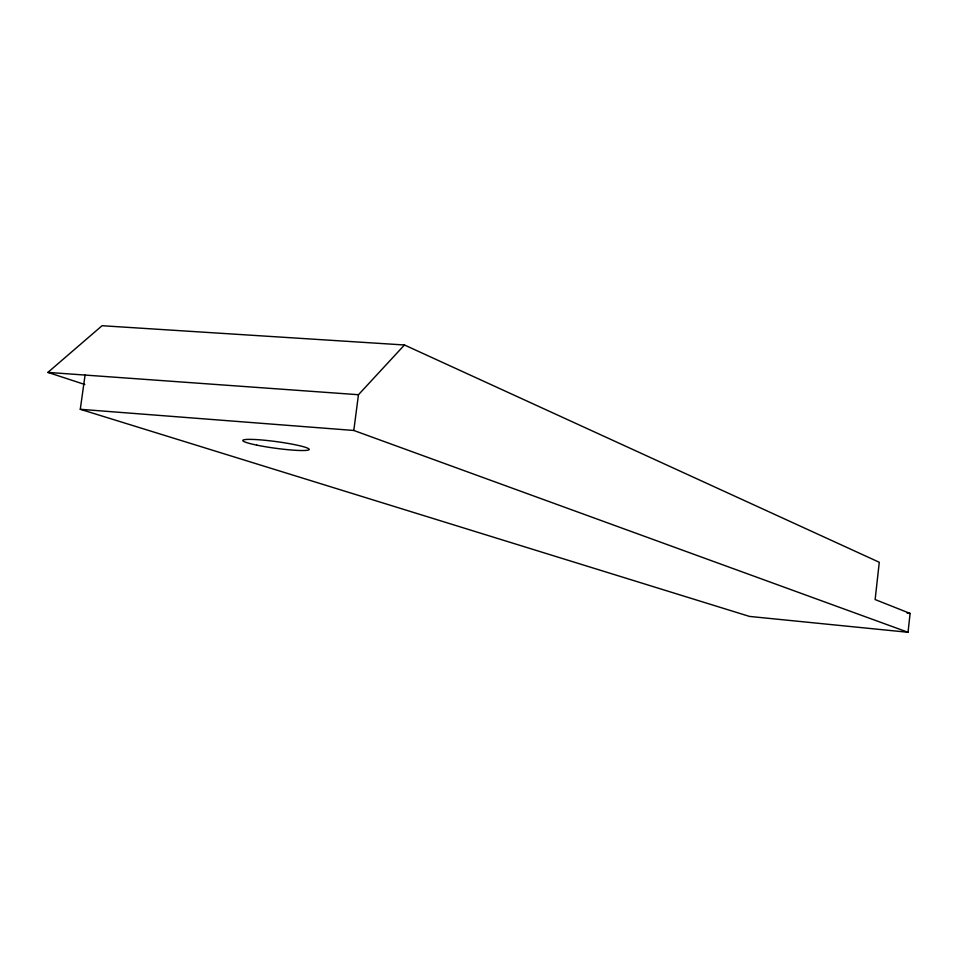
<?xml version="1.0" encoding="UTF-8"?>
<svg xmlns="http://www.w3.org/2000/svg" width="958" height="958" viewBox="0 0 958 958"><rect width="100%" height="100%" fill="white"/><g stroke="black" fill="none" stroke-linecap="round" stroke-linejoin="round"><path stroke-width="1.44" d="M85.082 375.069L80.28 409.294L749.515 616.425L908.028 632.28L910.1 613.431L875.133 599.564L879.276 562.274L404.456 344.988L102.063 325.72L47.9 372.399L84.819 384.505M908.028 632.28L353.801 430.465L358.46 394.72L404.456 344.988M47.9 372.399L358.46 394.72M80.28 409.294L353.801 430.465M907.142 613.144L910.1 613.431M256.792 445.135A33.542 3.353 7.7 0 0 309.111 449.661A33.542 3.353 7.7 0 0 262.145 440.021A33.542 3.353 7.7 0 0 256.792 445.135"/></g></svg>
